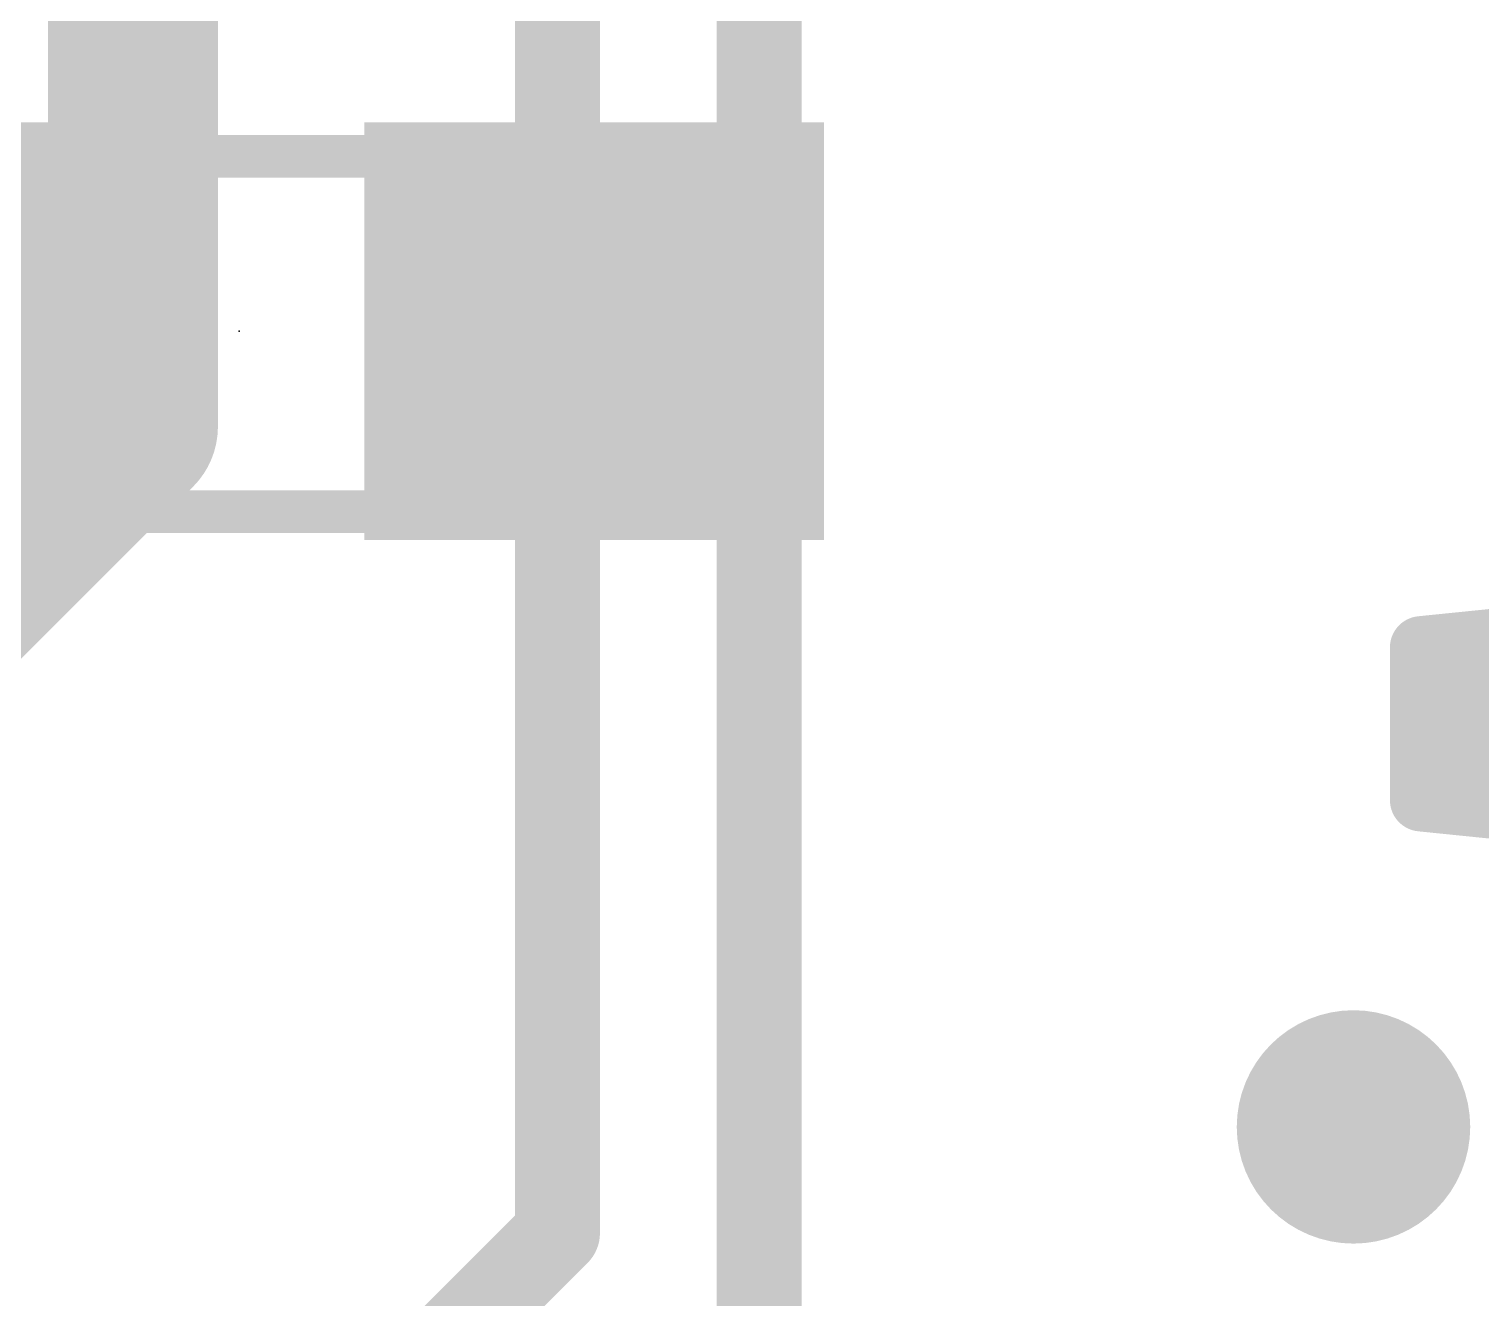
# Model space of a CAD drawing. Extents: x -29.2 to 57.4, y -20 to 37.1.
# Drawn here: x 26.04 to 29.515, y 9.369 to 12.408 of the extents above; entities that cross this region are included whole.
import ezdxf

# ---------------------------------------------------------------- set-up
doc = ezdxf.new("R2010")
doc.units = 0
for name, color, linetype in [('1', 12, 'CONTINUOUS'), ('16', 132, 'CONTINUOUS'), ('18', 110, 'CONTINUOUS'), ('21', 41, 'CONTINUOUS'), ('23', 53, 'CONTINUOUS'), ('51', 53, 'CONTINUOUS')]:
    doc.layers.add(name, color=color, linetype=linetype)

# ---------------------------------------------------------------- blocks, each defined once
blk = doc.blocks.new('RECT')
blk.add_solid([(-0.5, -0.5), (0.5, -0.5), (-0.5, 0.5), (0.5, 0.5)])
blk = doc.blocks.new('ROUNDV')
at = {"const_width": 0.5}
blk.add_lwpolyline([(0, -0.25, 1), (0, 0.25, 1), (0, -0.25)], format="xyb", dxfattribs=at)

msp = doc.modelspace()

# ---------------------------------------------------------------- linework, layer by layer
at = {"layer": '16'}
for points, const_width in [([(27.7876, 18.9738), (27.7876, 9.1948)], 0.2032), ([(27.305, 18.7198), (27.305, 9.525)], 0.2032), ([(26.289, 18.288), (26.289, 11.4554)], 0.4064), ([(26.289, 11.4554), (24.9936, 10.16)], 0.4064), ([(27.305, 9.525), (25.4, 7.62)], 0.2032)]:
    msp.add_lwpolyline(points, dxfattribs=dict(at, const_width=const_width))
for points, const_width in [([(26.3608, 11.3836, 1), (26.2172, 11.5272)], 0.2032), ([(26.1874, 11.4554, 1), (26.3906, 11.4554)], 0.2032), ([(27.3409, 9.4891, 1), (27.2691, 9.5609)], 0.1016), ([(27.2542, 9.525, 1), (27.3558, 9.525)], 0.1016)]:
    msp.add_lwpolyline(points, format="xyb", dxfattribs=dict(at, const_width=const_width))
at = {"layer": '21', "const_width": 0.15}
for points in [[(29.8561, 10.9762), (29.3722, 10.927)], [(29.3722, 10.927), (29.3722, 10.5614)], [(29.3722, 10.8), (30.3989, 10.8)], [(29.3722, 10.65), (30.4033, 10.65)], [(29.3722, 10.5614), (29.8561, 10.5122)]]:
    msp.add_lwpolyline(points, dxfattribs=at)
at = {"layer": '21', "const_width": 0.075}
for points in [[(29.4097, 10.927, 1), (29.3347, 10.927)], [(29.3684, 10.9643, 1), (29.376, 10.8897)], [(29.3722, 10.8375, 1), (29.3722, 10.7625)], [(29.3722, 10.6875, 1), (29.3722, 10.6125)], [(29.376, 10.5987, 1), (29.3684, 10.5241)], [(29.3347, 10.5614, 1), (29.4097, 10.5614)]]:
    msp.add_lwpolyline(points, format="xyb", dxfattribs=at)
at = {"layer": '23'}
msp.add_point((26.543, 11.684), dxfattribs=at)
at = {"layer": '51', "const_width": 0.1016}
for points in [[(26.899, 12.103), (26.187, 12.103)], [(26.899, 11.252), (26.187, 11.252)]]:
    msp.add_lwpolyline(points, dxfattribs=at)
at = {"layer": '51', "const_width": 0.0508}
for points in [[(26.187, 12.1284, 1), (26.187, 12.0776)], [(26.899, 12.0776, 1), (26.899, 12.1284)], [(26.187, 11.2774, 1), (26.187, 11.2266)], [(26.899, 11.2266, 1), (26.899, 11.2774)]]:
    msp.add_lwpolyline(points, format="xyb", dxfattribs=at)

# ---------------------------------------------------------------- block references
at = {"layer": '1', "xscale": 1.1, "rotation": 180}
for p in [(25.693, 11.684), (27.393, 11.684)]:
    msp.add_blockref('RECT', p, dxfattribs=at)
at = {"layer": '18', "xscale": 0.5588, "yscale": 0.5588}
msp.add_blockref('ROUNDV', (29.21, 9.779), dxfattribs=at)
msp.add_blockref('ROUNDV', (29.21, 9.779), dxfattribs=at)
at = {"layer": '51', "xscale": 0.5001, "yscale": 0.95, "rotation": 180}
for p in [(25.9627, 11.6789), (27.1312, 11.6789)]:
    msp.add_blockref('RECT', p, dxfattribs=at)

doc.saveas('drawing.dxf')
